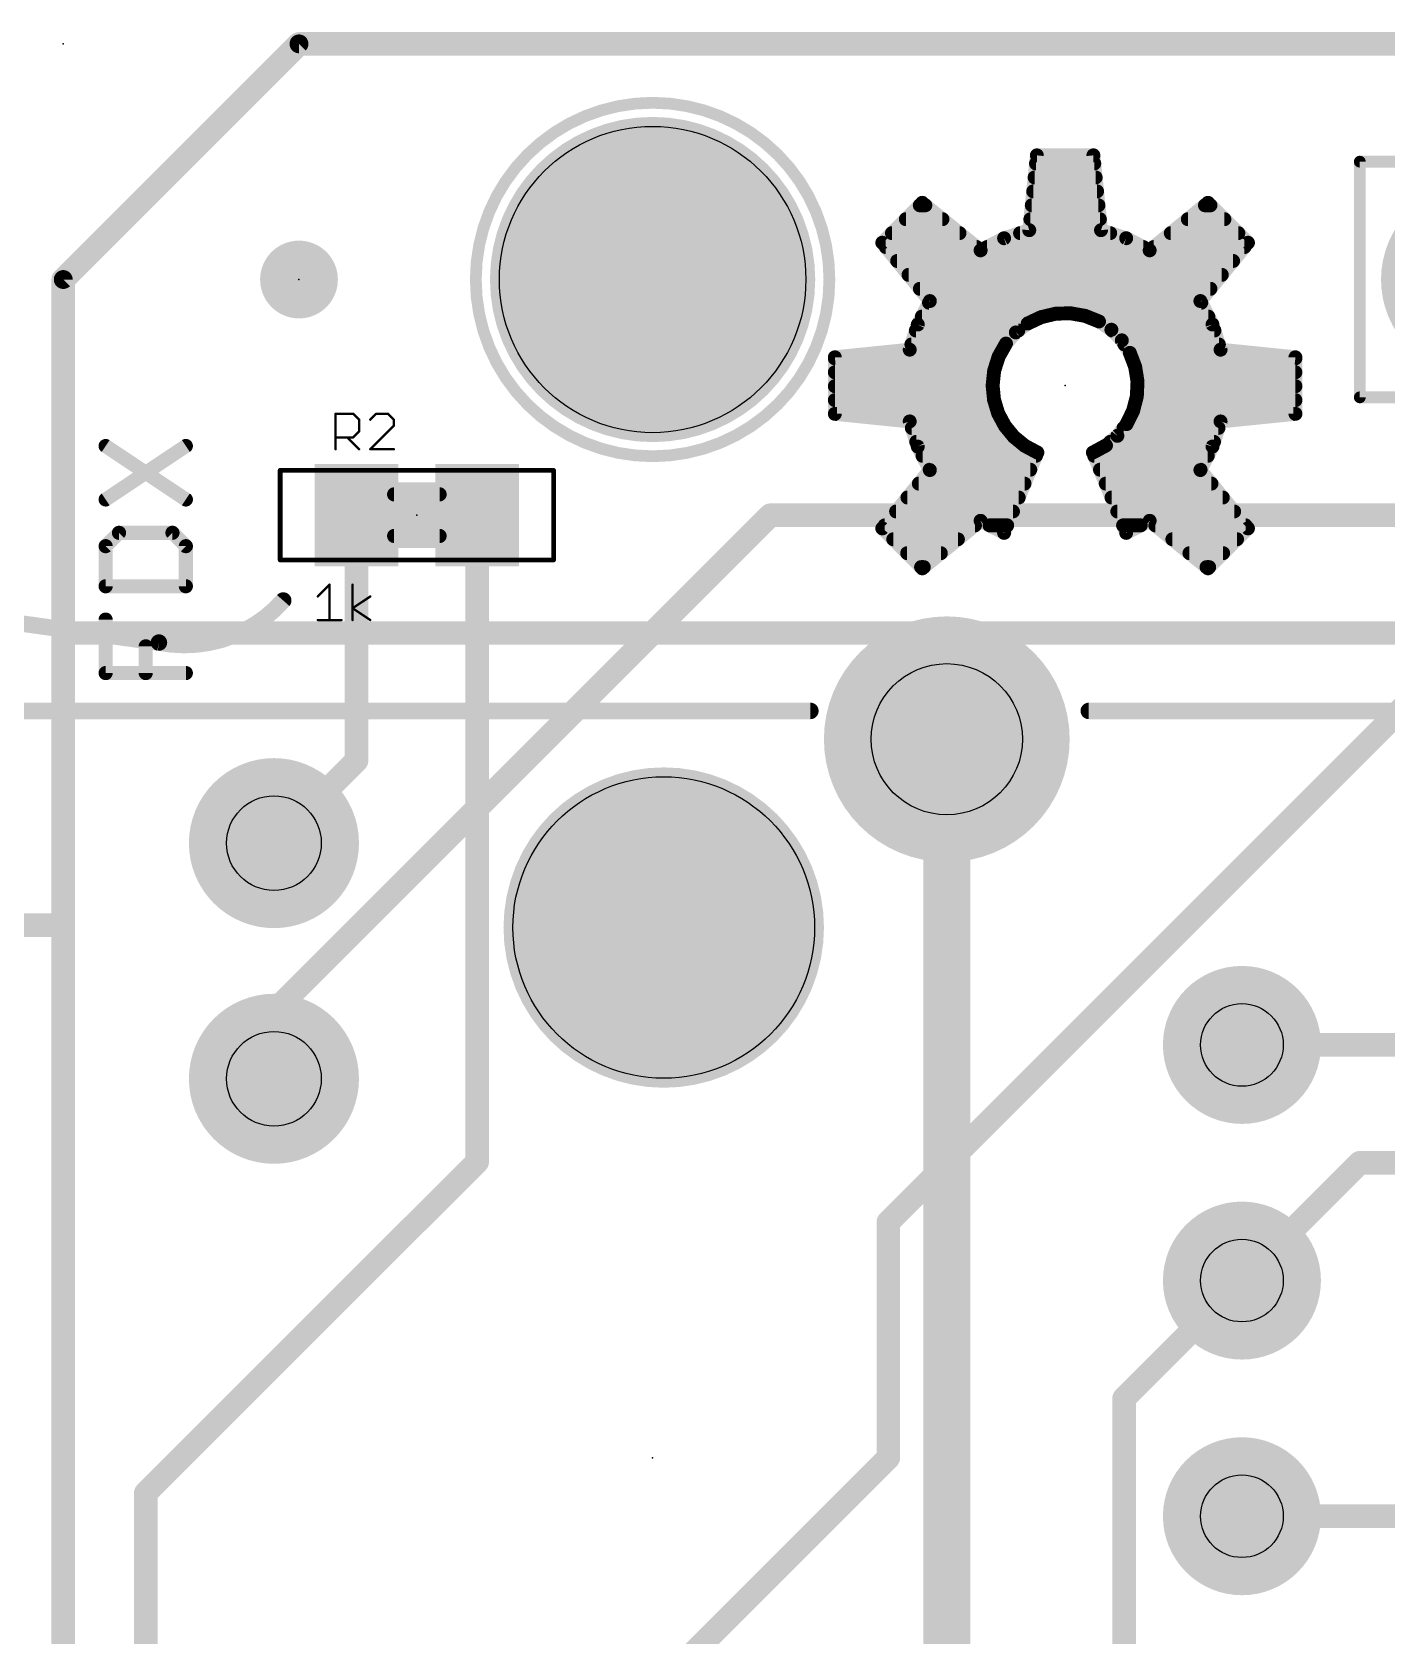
# Model space of a CAD drawing. Extents: x -27 to 80, y -11 to 53.
# Drawn here: x -0.34 to 14.26, y 36.18 to 53.47 of the extents above; entities that cross this region are included whole.
import ezdxf

# ---------------------------------------------------------------- set-up
doc = ezdxf.new("R2010")
doc.units = 0
for name, color, linetype in [('1', 12, 'CONTINUOUS'), ('16', 132, 'CONTINUOUS'), ('17', 110, 'CONTINUOUS'), ('20', 53, 'CONTINUOUS'), ('21', 53, 'CONTINUOUS'), ('23', 53, 'CONTINUOUS'), ('25', 253, 'CONTINUOUS'), ('27', 253, 'CONTINUOUS'), ('29', 253, 'CONTINUOUS'), ('30', 253, 'CONTINUOUS'), ('31', 253, 'CONTINUOUS'), ('35', 253, 'CONTINUOUS'), ('39', 12, 'CONTINUOUS'), ('41', 12, 'CONTINUOUS'), ('42', 132, 'CONTINUOUS'), ('44', 253, 'CONTINUOUS'), ('51', 53, 'CONTINUOUS')]:
    doc.layers.add(name, color=color, linetype=linetype)

# ---------------------------------------------------------------- blocks, each defined once
blk = doc.blocks.new('PIE')
at = {"const_width": 0.5}
blk.add_lwpolyline([(0, -0.25, 1), (0, 0.25, 1), (0, -0.25)], format="xyb", dxfattribs=at)
blk = doc.blocks.new('RECT')
blk.add_solid([(-0.5, -0.5), (0.5, -0.5), (-0.5, 0.5), (0.5, 0.5)])
blk = doc.blocks.new('ROUNDP')
at = {"const_width": 0.5}
blk.add_lwpolyline([(0, -0.25, 1), (0, 0.25, 1), (0, -0.25)], format="xyb", dxfattribs=at)

msp = doc.modelspace()

# ---------------------------------------------------------------- linework, layer by layer
at = {"layer": '1'}
for points, const_width in [([(0, 50.8), (2.54, 53.34)], 0.254), ([(2.54, 53.34), (55.88, 53.34)], 0.254), ([(0, 46.99), (0, 50.8)], 0.254), ([(3.16, 45.615), (3.16, 48.26)], 0.254), ([(4.46, 41.29), (4.46, 48.26)], 0.254), ([(17.78, 46.99), (0, 46.99)], 0.254), ([(9.52, 30.355), (9.52, 45.845)], 0.508), ([(2.27, 44.725), (3.16, 45.615)], 0.254), ([(15.88, 42.55), (12.7, 42.55)], 0.254), ([(0.889, 37.719), (4.46, 41.29)], 0.254), ([(0.889, 26.416), (0.889, 37.719)], 0.254), ([(16.475, 37.47), (12.7, 37.47)], 0.254)]:
    msp.add_lwpolyline(points, dxfattribs=dict(at, const_width=const_width))
for points, const_width in [([(2.54, 53.4035, 1), (2.54, 53.2765)], 0.127), ([(2.5849, 53.2951, 1), (2.4951, 53.3849)], 0.127), ([(0.0635, 50.8, 1), (-0.0635, 50.8)], 0.127), ([(-0.0449, 50.8449, 1), (0.0449, 50.7551)], 0.127), ([(3.2235, 48.26, 1), (3.0965, 48.26)], 0.127), ([(4.5235, 48.26, 1), (4.3965, 48.26)], 0.127), ([(0, 47.0535, 1), (0, 46.9265)], 0.127), ([(-0.0635, 46.99, 1), (0.0635, 46.99)], 0.127), ([(9.647, 45.845, 1), (9.393, 45.845)], 0.254), ([(3.0965, 45.615, 1), (3.2235, 45.615)], 0.127), ([(3.2049, 45.5701, 1), (3.1151, 45.6599)], 0.127), ([(2.2251, 44.7699, 1), (2.3149, 44.6801)], 0.127), ([(12.7, 42.6135, 1), (12.7, 42.4865)], 0.127), ([(4.3965, 41.29, 1), (4.5235, 41.29)], 0.127), ([(4.5049, 41.2451, 1), (4.4151, 41.3349)], 0.127), ([(0.9525, 37.719, 1), (0.8255, 37.719)], 0.127), ([(0.8441, 37.7639, 1), (0.9339, 37.6741)], 0.127), ([(12.7, 37.5335, 1), (12.7, 37.4065)], 0.127)]:
    msp.add_lwpolyline(points, format="xyb", dxfattribs=dict(at, const_width=const_width))
at = {"layer": '16', "const_width": 0.254}
for points in [[(0, 50.8), (2.54, 53.34)], [(2.54, 53.34), (55.88, 53.34)], [(0, 46.99), (0, 50.8)], [(2.27, 42.91), (7.62, 48.26)], [(7.62, 48.26), (21.59, 48.26)], [(17.78, 46.99), (0, 46.99)], [(8.89, 40.64), (15.24, 46.99)], [(2.27, 42.185), (2.27, 42.91)], [(12.7, 40.01), (13.97, 41.28)], [(13.97, 41.28), (15.24, 41.28)], [(8.89, 38.1), (8.89, 40.64)], [(11.43, 38.74), (12.7, 40.01)], [(11.43, 27.94), (11.43, 38.74)], [(2.27, 31.48), (8.89, 38.1)]]:
    msp.add_lwpolyline(points, dxfattribs=at)
at = {"layer": '16', "const_width": 0.127}
for points in [[(2.54, 53.4035, 1), (2.54, 53.2765)], [(2.5849, 53.2951, 1), (2.4951, 53.3849)], [(0.0635, 50.8, 1), (-0.0635, 50.8)], [(-0.0449, 50.8449, 1), (0.0449, 50.7551)], [(7.62, 48.3235, 1), (7.62, 48.1965)], [(7.6649, 48.2151, 1), (7.5751, 48.3049)], [(0, 47.0535, 1), (0, 46.9265)], [(-0.0635, 46.99, 1), (0.0635, 46.99)], [(2.3335, 42.91, 1), (2.2065, 42.91)], [(2.2251, 42.9549, 1), (2.3149, 42.8651)], [(2.2065, 42.185, 1), (2.3335, 42.185)], [(13.97, 41.3435, 1), (13.97, 41.2165)], [(14.0149, 41.2351, 1), (13.9251, 41.3249)], [(8.9535, 40.64, 1), (8.8265, 40.64)], [(8.8451, 40.6849, 1), (8.9349, 40.5951)], [(12.6551, 40.0549, 1), (12.7449, 39.9651)], [(12.7449, 39.9651, 1), (12.6551, 40.0549)], [(11.4935, 38.74, 1), (11.3665, 38.74)], [(11.3851, 38.7849, 1), (11.4749, 38.6951)], [(8.9349, 38.0551, 1), (8.8451, 38.1449)], [(8.8265, 38.1, 1), (8.9535, 38.1)]]:
    msp.add_lwpolyline(points, format="xyb", dxfattribs=at)
at = {"layer": '20', "const_width": 0.2032}
for points in [[(0, 50.8), (2.54, 53.34)], [(2.54, 53.34), (55.88, 53.34)], [(0, 2.54), (0, 50.8)]]:
    msp.add_lwpolyline(points, dxfattribs=at)
at = {"layer": '20', "const_width": 0.1016}
for points in [[(2.54, 53.3908, 1), (2.54, 53.2892)], [(2.5759, 53.3041, 1), (2.5041, 53.3759)], [(0.0508, 50.8, 1), (-0.0508, 50.8)], [(-0.0359, 50.8359, 1), (0.0359, 50.7641)]]:
    msp.add_lwpolyline(points, format="xyb", dxfattribs=at)
at = {"layer": '20'}
for centre, radius in [((6.35, 50.8), 1.651), ((6.47, 43.815), 1.625)]:
    msp.add_circle(centre, radius, dxfattribs=at)
at = {"layer": '21'}
for points, const_width in [([(10.4903, 52.1384), (10.4084, 51.3317)], 0.15), ([(11.0997, 52.1384), (10.4903, 52.1384)], 0.15), ([(11.1816, 51.3317), (11.0997, 52.1384)], 0.15), ([(10.4813, 52.05), (11.1087, 52.05)], 0.15), ([(10.4661, 51.9), (11.1239, 51.9)], 0.15), ([(9.2558, 51.627), (8.825, 51.1962)], 0.15), ([(9.8842, 51.1146), (9.2558, 51.627)], 0.15), ([(10.4509, 51.75), (11.1391, 51.75)], 0.15), ([(12.3342, 51.627), (11.7058, 51.1146)], 0.15), ([(12.765, 51.1962), (12.3342, 51.627)], 0.15), ([(9.0788, 51.45), (9.4729, 51.45)], 0.15), ([(9.2288, 51.6), (9.2889, 51.6)], 0.15), ([(10.4204, 51.45), (11.1696, 51.45)], 0.15), ([(10.4356, 51.6), (11.1544, 51.6)], 0.15), ([(12.1171, 51.45), (12.5112, 51.45)], 0.15), ([(12.3011, 51.6), (12.3612, 51.6)], 0.15), ([(8.9288, 51.3), (9.6568, 51.3)], 0.15), ([(10.4084, 51.3317), (10.1373, 51.2449)], 0.15), ([(10.3094, 51.3), (11.2807, 51.3)], 0.15), ([(11.4527, 51.2449), (11.1816, 51.3317)], 0.15), ([(11.9332, 51.3), (12.6612, 51.3)], 0.15), ([(8.825, 51.1962), (9.3374, 50.5678)], 0.15), ([(8.8627, 51.15), (9.8408, 51.15)], 0.15), ([(10.1373, 51.2449), (9.8842, 51.1146)], 0.15), ([(9.9529, 51.15), (11.6371, 51.15)], 0.15), ([(11.7058, 51.1146), (11.4527, 51.2449)], 0.15), ([(11.7492, 51.15), (12.7273, 51.15)], 0.15), ([(12.2526, 50.5678), (12.765, 51.1962)], 0.15), ([(8.985, 51), (12.605, 51)], 0.15), ([(9.1073, 50.85), (12.4827, 50.85)], 0.15), ([(9.2296, 50.7), (12.3604, 50.7)], 0.15), ([(9.3374, 50.5678), (9.2071, 50.3147)], 0.15), ([(9.3282, 50.55), (12.2618, 50.55)], 0.15), ([(10.5369, 50.3944), (10.693, 50.4316)], 0.15), ([(10.693, 50.4316), (10.8534, 50.4361)], 0.15), ([(10.8534, 50.4361), (11.0113, 50.4078)], 0.15), ([(11.0113, 50.4078), (11.16, 50.3478)], 0.15), ([(12.3829, 50.3147), (12.2526, 50.5678)], 0.15), ([(9.2071, 50.3147), (9.1203, 50.0436)], 0.15), ([(9.1864, 50.25), (10.2905, 50.25)], 0.15), ([(9.251, 50.4), (10.5603, 50.4)], 0.15), ([(10.2636, 50.2297), (10.3918, 50.3262)], 0.15), ([(10.3918, 50.3262), (10.5369, 50.3944)], 0.15), ([(11.0305, 50.4), (12.339, 50.4)], 0.15), ([(11.16, 50.3478), (11.2934, 50.2586)], 0.15), ([(11.2934, 50.2586), (11.4058, 50.1441)], 0.15), ([(11.3019, 50.25), (12.4036, 50.25)], 0.15), ([(12.4697, 50.0436), (12.3829, 50.3147)], 0.15), ([(9.1384, 50.1), (10.1527, 50.1)], 0.15), ([(10.0789, 49.9694), (10.1578, 50.1091)], 0.15), ([(10.1578, 50.1091), (10.2636, 50.2297)], 0.15), ([(11.4058, 50.1441), (11.4924, 50.0091)], 0.15), ([(11.4341, 50.1), (12.4517, 50.1)], 0.15), ([(9.1203, 50.0436), (8.3136, 49.9617)], 0.15), ([(8.3136, 49.9617), (8.3136, 49.3523)], 0.15), ([(8.3136, 49.95), (10.0727, 49.95)], 0.15), ([(10.0302, 49.8166), (10.0789, 49.9694)], 0.15), ([(11.4924, 50.0091), (11.5496, 49.8592)], 0.15), ([(11.515, 49.95), (13.2764, 49.95)], 0.15), ([(13.2764, 49.9617), (12.4697, 50.0436)], 0.15), ([(13.2764, 49.3523), (13.2764, 49.9617)], 0.15), ([(8.3136, 49.8), (10.0285, 49.8)], 0.15), ([(10.0137, 49.657), (10.0302, 49.8166)], 0.15), ([(11.5496, 49.8592), (11.575, 49.7008)], 0.15), ([(11.5591, 49.8), (13.2764, 49.8)], 0.15), ([(8.3136, 49.65), (10.0144, 49.65)], 0.15), ([(10.0287, 49.5046), (10.0137, 49.657)], 0.15), ([(11.5675, 49.5406), (11.5275, 49.3852)], 0.15), ([(11.575, 49.7008), (11.5675, 49.5406)], 0.15), ([(11.5727, 49.65), (13.2764, 49.65)], 0.15), ([(8.3136, 49.5), (10.0301, 49.5)], 0.15), ([(10.0732, 49.358), (10.0287, 49.5046)], 0.15), ([(11.5275, 49.3852), (11.4565, 49.2414)], 0.15), ([(11.5571, 49.5), (13.2764, 49.5)], 0.15), ([(8.3136, 49.3523), (9.1203, 49.2704)], 0.15), ([(8.3363, 49.35), (10.0774, 49.35)], 0.15), ([(9.1203, 49.2704), (9.2071, 48.9993)], 0.15), ([(9.1428, 49.2), (10.1642, 49.2)], 0.15), ([(10.1454, 49.2229), (10.0732, 49.358)], 0.15), ([(10.2425, 49.1045), (10.1454, 49.2229)], 0.15), ([(11.4565, 49.2414), (11.3577, 49.115)], 0.15), ([(11.4242, 49.2), (12.4472, 49.2)], 0.15), ([(11.5101, 49.35), (13.2537, 49.35)], 0.15), ([(12.3829, 48.9993), (12.4697, 49.2704)], 0.15), ([(12.4697, 49.2704), (13.2764, 49.3523)], 0.15), ([(9.1908, 49.05), (10.309, 49.05)], 0.15), ([(10.3609, 49.0074), (10.2425, 49.1045)], 0.15), ([(11.3577, 49.115), (11.2351, 49.0115)], 0.15), ([(11.2807, 49.05), (12.3992, 49.05)], 0.15), ([(0.4565, 48.4292), (1.3208, 49.0055)], 0.1524), ([(0.4565, 49.0055), (1.3208, 48.4292)], 0.1524), ([(9.2071, 48.9993), (9.3374, 48.7462)], 0.15), ([(9.2582, 48.9), (10.4814, 48.9)], 0.15), ([(10.1372, 48.069), (10.496, 48.9352)], 0.15), ([(10.496, 48.9352), (10.3609, 49.0074)], 0.15), ([(11.2351, 49.0115), (11.094, 48.9352)], 0.15), ([(11.094, 48.9352), (11.4528, 48.069)], 0.15), ([(11.1086, 48.9), (12.3318, 48.9)], 0.15), ([(12.2526, 48.7462), (12.3829, 48.9993)], 0.15), ([(9.3374, 48.7462), (8.825, 48.1178)], 0.15), ([(9.3354, 48.75), (10.4193, 48.75)], 0.15), ([(11.1707, 48.75), (12.2546, 48.75)], 0.15), ([(12.765, 48.1178), (12.2526, 48.7462)], 0.15), ([(9.2182, 48.6), (10.3572, 48.6)], 0.15), ([(11.2328, 48.6), (12.3718, 48.6)], 0.15), ([(9.0959, 48.45), (10.295, 48.45)], 0.15), ([(11.295, 48.45), (12.4941, 48.45)], 0.15), ([(8.9736, 48.3), (10.2329, 48.3)], 0.15), ([(9.2558, 47.687), (9.8842, 48.1994)], 0.15), ([(9.8842, 48.1994), (10.1372, 48.069)], 0.15), ([(11.3571, 48.3), (12.6164, 48.3)], 0.15), ([(11.4528, 48.069), (11.7058, 48.1994)], 0.15), ([(11.7058, 48.1994), (12.3342, 47.687)], 0.15), ([(0.6005, 48.0699), (0.4565, 47.9259)], 0.1524), ([(1.1767, 48.0699), (0.6005, 48.0699)], 0.1524), ([(1.3208, 47.9259), (1.1767, 48.0699)], 0.1524), ([(8.825, 48.1178), (9.2558, 47.687)], 0.15), ([(8.8513, 48.15), (9.8236, 48.15)], 0.15), ([(8.9428, 48), (9.6397, 48)], 0.15), ([(9.98, 48.15), (10.1707, 48.15)], 0.15), ([(11.4192, 48.15), (11.61, 48.15)], 0.15), ([(11.7664, 48.15), (12.7387, 48.15)], 0.15), ([(11.9503, 48), (12.6472, 48)], 0.15), ([(12.3342, 47.687), (12.765, 48.1178)], 0.15), ([(0.4565, 47.9259), (0.4565, 47.4937)], 0.1524), ([(1.3208, 47.4937), (1.3208, 47.9259)], 0.1524), ([(9.0928, 47.85), (9.4557, 47.85)], 0.15), ([(12.1343, 47.85), (12.4972, 47.85)], 0.15), ([(9.2428, 47.7), (9.2717, 47.7)], 0.15), ([(12.3183, 47.7), (12.3472, 47.7)], 0.15), ([(0.4565, 47.4937), (1.3208, 47.4937)], 0.1524), ([(0.4565, 46.5582), (0.4565, 47.1344)], 0.1524), ([(0.8886, 46.5582), (0.8886, 46.8463)], 0.1524), ([(1.3208, 46.5582), (0.4565, 46.5582)], 0.1524), ([(-4.45, 46.15), (8.05, 46.15)], 0.1778), ([(17.15, 46.15), (11.05, 46.15)], 0.1778)]:
    msp.add_lwpolyline(points, dxfattribs=dict(at, const_width=const_width))
for points, const_width in [([(10.4903, 52.1759, 1), (10.4903, 52.1009)], 0.075), ([(10.5276, 52.1346, 1), (10.453, 52.1422)], 0.075), ([(11.137, 52.1422, 1), (11.0624, 52.1346)], 0.075), ([(11.0997, 52.1009, 1), (11.0997, 52.1759)], 0.075), ([(10.4813, 52.0875, 1), (10.4813, 52.0125)], 0.075), ([(11.1087, 52.0125, 1), (11.1087, 52.0875)], 0.075), ([(10.4661, 51.9375, 1), (10.4661, 51.8625)], 0.075), ([(11.1239, 51.8625, 1), (11.1239, 51.9375)], 0.075), ([(9.2795, 51.6561, 1), (9.2321, 51.5979)], 0.075), ([(9.2823, 51.6005, 1), (9.2293, 51.6535)], 0.075), ([(10.4509, 51.7875, 1), (10.4509, 51.7125)], 0.075), ([(11.1391, 51.7125, 1), (11.1391, 51.7875)], 0.075), ([(12.3607, 51.6535, 1), (12.3077, 51.6005)], 0.075), ([(12.3579, 51.5979, 1), (12.3105, 51.6561)], 0.075), ([(9.0788, 51.4875, 1), (9.0788, 51.4125)], 0.075), ([(9.2288, 51.6375, 1), (9.2288, 51.5625)], 0.075), ([(9.2889, 51.5625, 1), (9.2889, 51.6375)], 0.075), ([(9.4729, 51.4125, 1), (9.4729, 51.4875)], 0.075), ([(10.4204, 51.4875, 1), (10.4204, 51.4125)], 0.075), ([(10.4356, 51.6375, 1), (10.4356, 51.5625)], 0.075), ([(11.1544, 51.5625, 1), (11.1544, 51.6375)], 0.075), ([(11.1696, 51.4125, 1), (11.1696, 51.4875)], 0.075), ([(12.1171, 51.4875, 1), (12.1171, 51.4125)], 0.075), ([(12.3011, 51.6375, 1), (12.3011, 51.5625)], 0.075), ([(12.3612, 51.5625, 1), (12.3612, 51.6375)], 0.075), ([(12.5112, 51.4125, 1), (12.5112, 51.4875)], 0.075), ([(8.9288, 51.3375, 1), (8.9288, 51.2625)], 0.075), ([(9.6568, 51.2625, 1), (9.6568, 51.3375)], 0.075), ([(10.3094, 51.3375, 1), (10.3094, 51.2625)], 0.075), ([(10.3711, 51.3355, 1), (10.4457, 51.3279)], 0.075), ([(10.4198, 51.296, 1), (10.397, 51.3674)], 0.075), ([(11.193, 51.3674, 1), (11.1702, 51.296)], 0.075), ([(11.1443, 51.3279, 1), (11.2189, 51.3355)], 0.075), ([(11.2807, 51.2625, 1), (11.2807, 51.3375)], 0.075), ([(11.9332, 51.3375, 1), (11.9332, 51.2625)], 0.075), ([(12.6612, 51.2625, 1), (12.6612, 51.3375)], 0.075), ([(8.8541, 51.2199, 1), (8.7959, 51.1725)], 0.075), ([(8.7985, 51.2227, 1), (8.8515, 51.1697)], 0.075), ([(8.8627, 51.1875, 1), (8.8627, 51.1125)], 0.075), ([(9.8408, 51.1125, 1), (9.8408, 51.1875)], 0.075), ([(9.867, 51.1479, 1), (9.9014, 51.0813)], 0.075), ([(9.8605, 51.0855, 1), (9.9079, 51.1437)], 0.075), ([(9.9529, 51.1875, 1), (9.9529, 51.1125)], 0.075), ([(10.1258, 51.2806, 1), (10.1487, 51.2092)], 0.075), ([(10.1544, 51.2116, 1), (10.1201, 51.2783)], 0.075), ([(11.4699, 51.2783, 1), (11.4356, 51.2116)], 0.075), ([(11.4413, 51.2092, 1), (11.4642, 51.2806)], 0.075), ([(11.6371, 51.1125, 1), (11.6371, 51.1875)], 0.075), ([(11.6821, 51.1437, 1), (11.7295, 51.0855)], 0.075), ([(11.6886, 51.0813, 1), (11.723, 51.1479)], 0.075), ([(11.7492, 51.1875, 1), (11.7492, 51.1125)], 0.075), ([(12.7273, 51.1125, 1), (12.7273, 51.1875)], 0.075), ([(12.7941, 51.1725, 1), (12.7359, 51.2199)], 0.075), ([(12.7385, 51.1697, 1), (12.7915, 51.2227)], 0.075), ([(8.985, 51.0375, 1), (8.985, 50.9625)], 0.075), ([(12.605, 50.9625, 1), (12.605, 51.0375)], 0.075), ([(9.1073, 50.8875, 1), (9.1073, 50.8125)], 0.075), ([(12.4827, 50.8125, 1), (12.4827, 50.8875)], 0.075), ([(9.2296, 50.7375, 1), (9.2296, 50.6625)], 0.075), ([(12.3604, 50.6625, 1), (12.3604, 50.7375)], 0.075), ([(9.3282, 50.5875, 1), (9.3282, 50.5125)], 0.075), ([(9.3707, 50.5506, 1), (9.3041, 50.585)], 0.075), ([(9.3083, 50.5441, 1), (9.3665, 50.5915)], 0.075), ([(10.6919, 50.4691, 1), (10.694, 50.3941)], 0.075), ([(10.7017, 50.3951, 1), (10.6843, 50.4681)], 0.075), ([(10.86, 50.473, 1), (10.8467, 50.3992)], 0.075), ([(10.8544, 50.3986, 1), (10.8523, 50.4736)], 0.075), ([(11.0253, 50.4425, 1), (10.9972, 50.373)], 0.075), ([(11.0046, 50.3708, 1), (11.0179, 50.4447)], 0.075), ([(12.2859, 50.585, 1), (12.2193, 50.5506)], 0.075), ([(12.2235, 50.5915, 1), (12.2817, 50.5441)], 0.075), ([(12.2618, 50.5125, 1), (12.2618, 50.5875)], 0.075), ([(9.1864, 50.2875, 1), (9.1864, 50.2125)], 0.075), ([(9.1737, 50.3319, 1), (9.2404, 50.2976)], 0.075), ([(9.2428, 50.3033, 1), (9.1714, 50.3262)], 0.075), ([(9.251, 50.4375, 1), (9.251, 50.3625)], 0.075), ([(10.2905, 50.2125, 1), (10.2905, 50.2875)], 0.075), ([(10.3758, 50.3601, 1), (10.4077, 50.2922)], 0.075), ([(10.4143, 50.2962, 1), (10.3692, 50.3561)], 0.075), ([(10.5282, 50.4309, 1), (10.5456, 50.358)], 0.075), ([(10.5529, 50.3605, 1), (10.521, 50.4284)], 0.075), ([(10.5603, 50.3625, 1), (10.5603, 50.4375)], 0.075), ([(11.0305, 50.4375, 1), (11.0305, 50.3625)], 0.075), ([(11.1809, 50.3789, 1), (11.1392, 50.3166)], 0.075), ([(11.146, 50.313, 1), (11.1741, 50.3825)], 0.075), ([(11.3202, 50.2849, 1), (11.2667, 50.2324)], 0.075), ([(11.3019, 50.2875, 1), (11.3019, 50.2125)], 0.075), ([(11.2726, 50.2274, 1), (11.3143, 50.2898)], 0.075), ([(12.339, 50.3625, 1), (12.339, 50.4375)], 0.075), ([(12.4186, 50.3262, 1), (12.3472, 50.3033)], 0.075), ([(12.3496, 50.2976, 1), (12.4163, 50.3319)], 0.075), ([(12.4036, 50.2125, 1), (12.4036, 50.2875)], 0.075), ([(9.1384, 50.1375, 1), (9.1384, 50.0625)], 0.075), ([(10.1296, 50.1338, 1), (10.186, 50.0844)], 0.075), ([(10.1904, 50.0907, 1), (10.1251, 50.1275)], 0.075), ([(10.1527, 50.0625, 1), (10.1527, 50.1375)], 0.075), ([(10.241, 50.2597, 1), (10.2861, 50.1998)], 0.075), ([(10.2918, 50.205, 1), (10.2354, 50.2544)], 0.075), ([(11.4374, 50.1644, 1), (11.3742, 50.1239)], 0.075), ([(11.379, 50.1179, 1), (11.4326, 50.1704)], 0.075), ([(11.4341, 50.1375, 1), (11.4341, 50.0625)], 0.075), ([(12.4517, 50.0625, 1), (12.4517, 50.1375)], 0.075), ([(8.3511, 49.9617, 1), (8.2761, 49.9617)], 0.075), ([(8.3098, 49.999, 1), (8.3174, 49.9244)], 0.075), ([(8.3136, 49.9875, 1), (8.3136, 49.9125)], 0.075), ([(9.0846, 50.055, 1), (9.156, 50.0322)], 0.075), ([(9.1241, 50.0063, 1), (9.1165, 50.0809)], 0.075), ([(10.0462, 49.9879, 1), (10.1115, 49.951)], 0.075), ([(10.1146, 49.958, 1), (10.0432, 49.9808)], 0.075), ([(10.0727, 49.9125, 1), (10.0727, 49.9875)], 0.075), ([(11.5275, 50.0225, 1), (11.4574, 49.9957)], 0.075), ([(11.4609, 49.9889, 1), (11.524, 50.0294)], 0.075), ([(11.515, 49.9875, 1), (11.515, 49.9125)], 0.075), ([(12.4735, 50.0809, 1), (12.4659, 50.0063)], 0.075), ([(12.434, 50.0322, 1), (12.5054, 50.055)], 0.075), ([(13.3139, 49.9617, 1), (13.2389, 49.9617)], 0.075), ([(13.2726, 49.9244, 1), (13.2802, 49.999)], 0.075), ([(13.2764, 49.9125, 1), (13.2764, 49.9875)], 0.075), ([(8.3136, 49.8375, 1), (8.3136, 49.7625)], 0.075), ([(9.9944, 49.828, 1), (10.0659, 49.8052)], 0.075), ([(10.0675, 49.8127, 1), (9.9929, 49.8204)], 0.075), ([(10.0285, 49.7625, 1), (10.0285, 49.8375)], 0.075), ([(11.5867, 49.8652, 1), (11.5126, 49.8533)], 0.075), ([(11.5146, 49.8459, 1), (11.5847, 49.8726)], 0.075), ([(11.5591, 49.8375, 1), (11.5591, 49.7625)], 0.075), ([(13.2764, 49.7625, 1), (13.2764, 49.8375)], 0.075), ([(8.3136, 49.6875, 1), (8.3136, 49.6125)], 0.075), ([(10.051, 49.6607, 1), (9.9764, 49.6533)], 0.075), ([(9.9764, 49.6609, 1), (10.051, 49.6531)], 0.075), ([(10.0144, 49.6125, 1), (10.0144, 49.6875)], 0.075), ([(11.6039, 49.5312, 1), (11.5312, 49.5499)], 0.075), ([(11.5727, 49.6875, 1), (11.5727, 49.6125)], 0.075), ([(11.6125, 49.6991, 1), (11.5376, 49.7026)], 0.075), ([(11.538, 49.6949, 1), (11.6121, 49.7068)], 0.075), ([(13.2764, 49.6125, 1), (13.2764, 49.6875)], 0.075), ([(8.3136, 49.5375, 1), (8.3136, 49.4625)], 0.075), ([(10.0646, 49.5155, 1), (9.9928, 49.4937)], 0.075), ([(9.9914, 49.5009, 1), (10.066, 49.5083)], 0.075), ([(10.0301, 49.4625, 1), (10.0301, 49.5375)], 0.075), ([(11.5611, 49.3687, 1), (11.4938, 49.4018)], 0.075), ([(11.5571, 49.5375, 1), (11.5571, 49.4625)], 0.075), ([(11.5301, 49.5423, 1), (11.605, 49.5388)], 0.075), ([(13.2764, 49.4625, 1), (13.2764, 49.5375)], 0.075), ([(8.3174, 49.3896, 1), (8.3098, 49.315)], 0.075), ([(8.2761, 49.3523, 1), (8.3511, 49.3523)], 0.075), ([(8.3363, 49.3875, 1), (8.3363, 49.3125)], 0.075), ([(9.156, 49.2818, 1), (9.0846, 49.259)], 0.075), ([(9.1428, 49.2375, 1), (9.1428, 49.1625)], 0.075), ([(9.1165, 49.2331, 1), (9.1241, 49.3077)], 0.075), ([(10.1062, 49.3757, 1), (10.0401, 49.3403)], 0.075), ([(10.0373, 49.3471, 1), (10.109, 49.3689)], 0.075), ([(10.0774, 49.3125, 1), (10.0774, 49.3875)], 0.075), ([(10.1743, 49.2467, 1), (10.1164, 49.1992)], 0.075), ([(10.1123, 49.2053, 1), (10.1784, 49.2406)], 0.075), ([(10.1642, 49.1625, 1), (10.1642, 49.2375)], 0.075), ([(11.4242, 49.2375, 1), (11.4242, 49.1625)], 0.075), ([(11.4229, 49.2579, 1), (11.4902, 49.2248)], 0.075), ([(11.4861, 49.2183, 1), (11.427, 49.2645)], 0.075), ([(11.5101, 49.3875, 1), (11.5101, 49.3125)], 0.075), ([(11.4912, 49.3946, 1), (11.5638, 49.3759)], 0.075), ([(12.4659, 49.3077, 1), (12.4735, 49.2331)], 0.075), ([(12.5054, 49.259, 1), (12.434, 49.2818)], 0.075), ([(12.4472, 49.1625, 1), (12.4472, 49.2375)], 0.075), ([(13.2389, 49.3523, 1), (13.3139, 49.3523)], 0.075), ([(13.2537, 49.3125, 1), (13.2537, 49.3875)], 0.075), ([(13.2802, 49.315, 1), (13.2726, 49.3896)], 0.075), ([(9.1908, 49.0875, 1), (9.1908, 49.0125)], 0.075), ([(10.2663, 49.1335, 1), (10.2187, 49.0756)], 0.075), ([(10.2135, 49.0808, 1), (10.2715, 49.1283)], 0.075), ([(10.309, 49.0125, 1), (10.309, 49.0875)], 0.075), ([(11.2807, 49.0875, 1), (11.2807, 49.0125)], 0.075), ([(11.3282, 49.1381, 1), (11.3872, 49.0919)], 0.075), ([(11.3819, 49.0863, 1), (11.3335, 49.1436)], 0.075), ([(12.3992, 49.0125, 1), (12.3992, 49.0875)], 0.075), ([(0.4776, 49.0372, 1), (0.4353, 48.9738)], 0.0762), ([(1.3419, 48.9738, 1), (1.2997, 49.0372)], 0.0762), ([(9.2404, 49.0164, 1), (9.1737, 48.9821)], 0.075), ([(9.1714, 48.9878, 1), (9.2428, 49.0107)], 0.075), ([(9.2582, 48.9375, 1), (9.2582, 48.8625)], 0.075), ([(10.3786, 49.0405, 1), (10.3432, 48.9743)], 0.075), ([(10.3371, 48.9784, 1), (10.3847, 49.0364)], 0.075), ([(10.5306, 48.9208, 1), (10.4614, 48.9496)], 0.075), ([(10.4783, 48.9021, 1), (10.5137, 48.9683)], 0.075), ([(10.4814, 48.8625, 1), (10.4814, 48.9375)], 0.075), ([(11.1286, 48.9496, 1), (11.0594, 48.9208)], 0.075), ([(11.0762, 48.9682, 1), (11.1118, 48.9022)], 0.075), ([(11.1086, 48.9375, 1), (11.1086, 48.8625)], 0.075), ([(11.2109, 49.0401, 1), (11.2593, 48.9828)], 0.075), ([(11.253, 48.9785, 1), (11.2173, 49.0445)], 0.075), ([(12.3318, 48.8625, 1), (12.3318, 48.9375)], 0.075), ([(12.3472, 49.0107, 1), (12.4186, 48.9878)], 0.075), ([(12.4163, 48.9821, 1), (12.3496, 49.0164)], 0.075), ([(9.3354, 48.7875, 1), (9.3354, 48.7125)], 0.075), ([(9.3041, 48.729, 1), (9.3707, 48.7634)], 0.075), ([(9.3665, 48.7225, 1), (9.3083, 48.7699)], 0.075), ([(10.4193, 48.7125, 1), (10.4193, 48.7875)], 0.075), ([(11.1707, 48.7875, 1), (11.1707, 48.7125)], 0.075), ([(12.2817, 48.7699, 1), (12.2235, 48.7225)], 0.075), ([(12.2193, 48.7634, 1), (12.2859, 48.729)], 0.075), ([(12.2546, 48.7125, 1), (12.2546, 48.7875)], 0.075), ([(9.2182, 48.6375, 1), (9.2182, 48.5625)], 0.075), ([(10.3572, 48.5625, 1), (10.3572, 48.6375)], 0.075), ([(11.2328, 48.6375, 1), (11.2328, 48.5625)], 0.075), ([(12.3718, 48.5625, 1), (12.3718, 48.6375)], 0.075), ([(0.4353, 48.4609, 1), (0.4776, 48.3975)], 0.0762), ([(1.2997, 48.3975, 1), (1.3419, 48.4609)], 0.0762), ([(9.0959, 48.4875, 1), (9.0959, 48.4125)], 0.075), ([(10.295, 48.4125, 1), (10.295, 48.4875)], 0.075), ([(11.295, 48.4875, 1), (11.295, 48.4125)], 0.075), ([(12.4941, 48.4125, 1), (12.4941, 48.4875)], 0.075), ([(8.9736, 48.3375, 1), (8.9736, 48.2625)], 0.075), ([(9.9014, 48.2327, 1), (9.867, 48.1661)], 0.075), ([(9.9079, 48.1703, 1), (9.8605, 48.2285)], 0.075), ([(10.2329, 48.2625, 1), (10.2329, 48.3375)], 0.075), ([(11.3571, 48.3375, 1), (11.3571, 48.2625)], 0.075), ([(11.7295, 48.2285, 1), (11.6821, 48.1703)], 0.075), ([(11.723, 48.1661, 1), (11.6886, 48.2327)], 0.075), ([(12.6164, 48.2625, 1), (12.6164, 48.3375)], 0.075), ([(0.6005, 48.108, 1), (0.6005, 48.0318)], 0.0762), ([(0.6275, 48.043, 1), (0.5736, 48.0969)], 0.0762), ([(1.2037, 48.0969, 1), (1.1498, 48.043)], 0.0762), ([(1.1767, 48.0318, 1), (1.1767, 48.108)], 0.0762), ([(8.8515, 48.1443, 1), (8.7985, 48.0913)], 0.075), ([(8.7959, 48.1415, 1), (8.8541, 48.0941)], 0.075), ([(8.8513, 48.1875, 1), (8.8513, 48.1125)], 0.075), ([(8.9428, 48.0375, 1), (8.9428, 47.9625)], 0.075), ([(9.6397, 47.9625, 1), (9.6397, 48.0375)], 0.075), ([(9.8236, 48.1125, 1), (9.8236, 48.1875)], 0.075), ([(9.98, 48.1875, 1), (9.98, 48.1125)], 0.075), ([(10.1026, 48.0834, 1), (10.1718, 48.0546)], 0.075), ([(10.12, 48.0357, 1), (10.1544, 48.1023)], 0.075), ([(10.1707, 48.1125, 1), (10.1707, 48.1875)], 0.075), ([(11.4192, 48.1875, 1), (11.4192, 48.1125)], 0.075), ([(11.4356, 48.1023, 1), (11.47, 48.0357)], 0.075), ([(11.4182, 48.0546, 1), (11.4874, 48.0834)], 0.075), ([(11.61, 48.1125, 1), (11.61, 48.1875)], 0.075), ([(11.7664, 48.1875, 1), (11.7664, 48.1125)], 0.075), ([(11.9503, 48.0375, 1), (11.9503, 47.9625)], 0.075), ([(12.6472, 47.9625, 1), (12.6472, 48.0375)], 0.075), ([(12.7359, 48.0941, 1), (12.7941, 48.1415)], 0.075), ([(12.7915, 48.0913, 1), (12.7385, 48.1443)], 0.075), ([(12.7387, 48.1125, 1), (12.7387, 48.1875)], 0.075), ([(0.4295, 47.9528, 1), (0.4834, 47.8989)], 0.0762), ([(0.4946, 47.9259, 1), (0.4184, 47.9259)], 0.0762), ([(1.3589, 47.9259, 1), (1.2827, 47.9259)], 0.0762), ([(1.2939, 47.8989, 1), (1.3477, 47.9528)], 0.0762), ([(9.0928, 47.8875, 1), (9.0928, 47.8125)], 0.075), ([(9.4557, 47.8125, 1), (9.4557, 47.8875)], 0.075), ([(12.1343, 47.8875, 1), (12.1343, 47.8125)], 0.075), ([(12.4972, 47.8125, 1), (12.4972, 47.8875)], 0.075), ([(9.2428, 47.7375, 1), (9.2428, 47.6625)], 0.075), ([(9.2321, 47.7161, 1), (9.2795, 47.6579)], 0.075), ([(9.2293, 47.6605, 1), (9.2823, 47.7135)], 0.075), ([(9.2717, 47.6625, 1), (9.2717, 47.7375)], 0.075), ([(12.3183, 47.7375, 1), (12.3183, 47.6625)], 0.075), ([(12.3077, 47.7135, 1), (12.3607, 47.6605)], 0.075), ([(12.3105, 47.6579, 1), (12.3579, 47.7161)], 0.075), ([(12.3472, 47.6625, 1), (12.3472, 47.7375)], 0.075), ([(0.4565, 47.5318, 1), (0.4565, 47.4556)], 0.0762), ([(1.3208, 47.4556, 1), (1.3208, 47.5318)], 0.0762), ([(0.4184, 47.4937, 1), (0.4946, 47.4937)], 0.0762), ([(1.2827, 47.4937, 1), (1.3589, 47.4937)], 0.0762), ([(0.4946, 47.1344, 1), (0.4184, 47.1344)], 0.0762), ([(0.9267, 46.8463, 1), (0.8505, 46.8463)], 0.0762), ([(0.4565, 46.5963, 1), (0.4565, 46.5201)], 0.0762), ([(0.4184, 46.5582, 1), (0.4946, 46.5582)], 0.0762), ([(0.8505, 46.5582, 1), (0.9267, 46.5582)], 0.0762), ([(1.3208, 46.5201, 1), (1.3208, 46.5963)], 0.0762), ([(8.05, 46.1056, 1), (8.05, 46.1945)], 0.0889), ([(11.05, 46.1945, 1), (11.05, 46.1056)], 0.0889)]:
    msp.add_lwpolyline(points, format="xyb", dxfattribs=dict(at, const_width=const_width))
at = {"layer": '23'}
for p in [(0, 53.34), (2.54, 50.8), (10.795, 49.657), (3.81, 48.26), (6.35, 38.1)]:
    msp.add_point(p, dxfattribs=at)
at = {"layer": '25', "const_width": 0.0254}
for points in [[(2.9337, 48.9712), (2.9337, 49.3525)], [(2.9337, 49.3525), (3.1244, 49.3525)], [(3.1244, 49.3525), (3.1879, 49.289)], [(3.1879, 49.289), (3.1879, 49.1619)], [(3.3715, 49.3525), (3.3079, 49.289)], [(3.4986, 49.3525), (3.3715, 49.3525)], [(3.5621, 49.289), (3.4986, 49.3525)], [(3.5621, 49.2254), (3.5621, 49.289)], [(3.1244, 49.0983), (2.9337, 49.0983)], [(3.0608, 49.0983), (3.1879, 48.9712)], [(3.1879, 49.1619), (3.1244, 49.0983)], [(3.3079, 48.9712), (3.5621, 49.2254)], [(3.5621, 48.9712), (3.3079, 48.9712)]]:
    msp.add_lwpolyline(points, dxfattribs=at)
at = {"layer": '25', "const_width": 0.0127}
for points in [[(2.9337, 49.3589, 1), (2.9337, 49.3462)], [(2.94, 49.3525, 1), (2.9274, 49.3525)], [(3.1289, 49.357, 1), (3.1199, 49.348)], [(3.1244, 49.3462, 1), (3.1244, 49.3589)], [(3.1943, 49.289, 1), (3.1816, 49.289)], [(3.1834, 49.2845, 1), (3.1924, 49.2935)], [(3.3034, 49.2935, 1), (3.3124, 49.2845)], [(3.3715, 49.3589, 1), (3.3715, 49.3462)], [(3.3759, 49.348, 1), (3.367, 49.357)], [(3.5031, 49.357, 1), (3.4941, 49.348)], [(3.4986, 49.3462, 1), (3.4986, 49.3589)], [(3.5685, 49.289, 1), (3.5558, 49.289)], [(3.5576, 49.2845, 1), (3.5666, 49.2935)], [(2.9337, 49.1047, 1), (2.9337, 49.092)], [(3.0653, 49.1028, 1), (3.0563, 49.0938)], [(3.1199, 49.1028, 1), (3.1289, 49.0938)], [(3.1244, 49.092, 1), (3.1244, 49.1047)], [(3.1816, 49.1619, 1), (3.1943, 49.1619)], [(3.1924, 49.1574, 1), (3.1834, 49.1664)], [(3.5558, 49.2254, 1), (3.5685, 49.2254)], [(3.5666, 49.2209, 1), (3.5576, 49.2299)], [(2.9274, 48.9712, 1), (2.94, 48.9712)], [(3.1834, 48.9667, 1), (3.1924, 48.9757)], [(3.3079, 48.9776, 1), (3.3079, 48.9649)], [(3.3034, 48.9757, 1), (3.3124, 48.9667)], [(3.5621, 48.9649, 1), (3.5621, 48.9776)]]:
    msp.add_lwpolyline(points, format="xyb", dxfattribs=at)
at = {"layer": '27', "const_width": 0.0254}
for points in [[(2.7432, 47.3839), (2.8703, 47.511)], [(2.8703, 47.511), (2.8703, 47.1297)], [(3.1174, 47.1297), (3.1174, 47.511)], [(3.1174, 47.2568), (3.3081, 47.3839)], [(3.3081, 47.1297), (3.1174, 47.2568)], [(2.7432, 47.1297), (2.9974, 47.1297)]]:
    msp.add_lwpolyline(points, dxfattribs=at)
at = {"layer": '27', "const_width": 0.0127}
for points in [[(2.7387, 47.3884, 1), (2.7477, 47.3794)], [(2.8767, 47.511, 1), (2.864, 47.511)], [(2.8748, 47.5065, 1), (2.8658, 47.5155)], [(3.1238, 47.511, 1), (3.1111, 47.511)], [(3.3116, 47.3786, 1), (3.3045, 47.3892)], [(3.1209, 47.2621, 1), (3.1139, 47.2515)], [(3.1139, 47.2621, 1), (3.1209, 47.2515)], [(2.7432, 47.136, 1), (2.7432, 47.1234)], [(2.864, 47.1297, 1), (2.8767, 47.1297)], [(2.9974, 47.1234, 1), (2.9974, 47.136)], [(3.1111, 47.1297, 1), (3.1238, 47.1297)], [(3.3045, 47.1244, 1), (3.3116, 47.135)]]:
    msp.add_lwpolyline(points, format="xyb", dxfattribs=at)
at = {"layer": '29'}
for points, const_width in [([(6.35, 49.9237, 1), (6.35, 51.6763, 1), (6.35, 49.9237)], 1.7526), ([(6.47, 42.9517, 1), (6.47, 44.6783, 1), (6.47, 42.9517)], 1.7266)]:
    msp.add_lwpolyline(points, format="xyb", dxfattribs=dict(at, const_width=const_width))
at = {"layer": '30'}
for points, const_width in [([(6.35, 49.9237, 1), (6.35, 51.6763, 1), (6.35, 49.9237)], 1.7526), ([(6.47, 42.9517, 1), (6.47, 44.6783, 1), (6.47, 42.9517)], 1.7266)]:
    msp.add_lwpolyline(points, format="xyb", dxfattribs=dict(at, const_width=const_width))
at = {"layer": '39', "const_width": 0.0508}
for points in [[(2.337, 48.743), (5.283, 48.743)], [(2.337, 47.777), (2.337, 48.743)], [(5.283, 48.743), (5.283, 47.777)], [(5.283, 47.777), (2.337, 47.777)]]:
    msp.add_lwpolyline(points, dxfattribs=at)
at = {"layer": '39', "const_width": 0.0254}
for points in [[(2.337, 48.7557, 1), (2.337, 48.7303)], [(2.3497, 48.743, 1), (2.3243, 48.743)], [(5.2957, 48.743, 1), (5.2703, 48.743)], [(5.283, 48.7303, 1), (5.283, 48.7557)], [(2.337, 47.7897, 1), (2.337, 47.7643)], [(2.3243, 47.777, 1), (2.3497, 47.777)], [(5.2703, 47.777, 1), (5.2957, 47.777)], [(5.283, 47.7643, 1), (5.283, 47.7897)]]:
    msp.add_lwpolyline(points, format="xyb", dxfattribs=at)
at = {"layer": '41', "const_width": 0.127}
msp.add_lwpolyline([(6.35, 48.895, 1), (6.35, 52.705, 1), (6.35, 48.895)], format="xyb", dxfattribs=at)
at = {"layer": '42', "const_width": 0.127}
msp.add_lwpolyline([(6.35, 48.895, 1), (6.35, 52.705, 1), (6.35, 48.895)], format="xyb", dxfattribs=at)
at = {"layer": '44'}
for centre, radius in [((9.52, 45.845), 0.815), ((2.27, 44.725), 0.51), ((12.7, 42.55), 0.445), ((2.27, 42.185), 0.51), ((12.7, 40.01), 0.445), ((12.7, 37.47), 0.445)]:
    msp.add_circle(centre, radius, dxfattribs=at)
at = {"layer": '51'}
for points, const_width in [([(2.54, 53.34), (0, 50.8)], 0.254), ([(55.88, 53.34), (2.54, 53.34)], 0.254), ([(13.97, 49.53), (13.97, 52.07)], 0.127), ([(13.97, 52.07), (34.29, 52.07)], 0.127), ([(0, 50.8), (0, 43.84)], 0.254), ([(34.29, 49.53), (13.97, 49.53)], 0.127), ([(3.565, 48.484), (4.055, 48.484)], 0.1524), ([(4.055, 48.036), (3.565, 48.036)], 0.1524), ([(1.0308, 46.8868), (-2.96, 47.44)], 0.1778), ([(-15.5, 43.84), (0, 43.84)], 0.254), ([(0, 43.84), (0, 31.64)], 0.254)]:
    msp.add_lwpolyline(points, dxfattribs=dict(at, const_width=const_width))
for points, const_width in [([(2.54, 53.4035, 1), (2.54, 53.2765)], 0.127), ([(2.5849, 53.2951, 1), (2.4951, 53.3849)], 0.127), ([(13.97, 52.1018, 1), (13.97, 52.0382)], 0.0635), ([(14.0018, 52.07, 1), (13.9383, 52.07)], 0.0635), ([(0.0635, 50.8, 1), (-0.0635, 50.8)], 0.127), ([(-0.0449, 50.8449, 1), (0.0449, 50.7551)], 0.127), ([(13.97, 49.5618, 1), (13.97, 49.4982)], 0.0635), ([(13.9383, 49.53, 1), (14.0018, 49.53)], 0.0635), ([(3.565, 48.5221, 1), (3.565, 48.4459)], 0.0762), ([(4.055, 48.4459, 1), (4.055, 48.5221)], 0.0762), ([(3.565, 48.0741, 1), (3.565, 47.9979)], 0.0762), ([(4.055, 47.9979, 1), (4.055, 48.0741)], 0.0762), ([(1.0308, 46.8868, 0.2668), (2.37, 47.34)], 0.1778), ([(2.4033, 47.3106, 1), (2.3367, 47.3694)], 0.0889), ([(1.0394, 46.9304, 1), (1.0222, 46.8432)], 0.0889), ([(1.0247, 46.8428, 1), (1.0369, 46.9308)], 0.0889), ([(0.0635, 43.84, 1), (-0.0635, 43.84)], 0.127), ([(0, 43.7765, 1), (0, 43.9035)], 0.127), ([(-0.0635, 43.84, 1), (0.0635, 43.84)], 0.127)]:
    msp.add_lwpolyline(points, format="xyb", dxfattribs=dict(at, const_width=const_width))

# ---------------------------------------------------------------- block references
at = {"layer": '1'}
for name, p, xscale, yscale in [('PIE', (2.54, 50.8), 0.635, 0.635), ('RECT', (3.16, 48.26), 0.7, 0.9), ('RECT', (4.46, 48.26), 0.7, 0.9)]:
    msp.add_blockref(name, p, dxfattribs=dict(at, xscale=xscale, yscale=yscale))
at = {"layer": '17', "rotation": 90}
for p, xscale, yscale in [((9.52, 45.845), 2.445, 2.445), ((9.52, 45.845), 2.445, 2.445), ((2.27, 44.725), 1.6296, 1.6296), ((2.27, 44.725), 1.6296, 1.6296), ((12.7, 42.55), 1.4996, 1.4996), ((12.7, 42.55), 1.4996, 1.4996), ((2.27, 42.185), 1.6296, 1.6296), ((2.27, 42.185), 1.6296, 1.6296), ((12.7, 40.01), 1.4996, 1.4996), ((12.7, 40.01), 1.4996, 1.4996), ((12.7, 37.47), 1.4996, 1.4996), ((12.7, 37.47), 1.4996, 1.4996)]:
    msp.add_blockref('ROUNDP', p, dxfattribs=dict(at, xscale=xscale, yscale=yscale))
at = {"layer": '21', "xscale": 0.4064, "yscale": 0.7112}
msp.add_blockref('RECT', (3.81, 48.26), dxfattribs=at)
at = {"layer": '29'}
for name, p, xscale, yscale in [('ROUNDP', (15.24, 50.8), 2.0828, 2.0828), ('PIE', (2.54, 50.8), 0.8382, 0.8382), ('RECT', (3.16, 48.26), 0.9032, 1.1032), ('RECT', (4.46, 48.26), 0.9032, 1.1032)]:
    msp.add_blockref(name, p, dxfattribs=dict(at, xscale=xscale, yscale=yscale))
at = {"layer": '29', "rotation": 90}
for p, xscale, yscale in [((9.52, 45.845), 2.6482, 2.6482), ((2.27, 44.725), 1.8328, 1.8328), ((12.7, 42.55), 1.7028, 1.7028), ((2.27, 42.185), 1.8328, 1.8328), ((12.7, 40.01), 1.7028, 1.7028), ((12.7, 37.47), 1.7028, 1.7028)]:
    msp.add_blockref('ROUNDP', p, dxfattribs=dict(at, xscale=xscale, yscale=yscale))
at = {"layer": '30', "xscale": 2.0828, "yscale": 2.0828}
msp.add_blockref('ROUNDP', (15.24, 50.8), dxfattribs=at)
at = {"layer": '30', "rotation": 90}
for p, xscale, yscale in [((9.52, 45.845), 2.6482, 2.6482), ((2.27, 44.725), 1.8328, 1.8328), ((12.7, 42.55), 1.7028, 1.7028), ((2.27, 42.185), 1.8328, 1.8328), ((12.7, 40.01), 1.7028, 1.7028), ((12.7, 37.47), 1.7028, 1.7028)]:
    msp.add_blockref('ROUNDP', p, dxfattribs=dict(at, xscale=xscale, yscale=yscale))
at = {"layer": '31', "xscale": 0.7, "yscale": 0.9}
for p in [(3.16, 48.26), (4.46, 48.26)]:
    msp.add_blockref('RECT', p, dxfattribs=at)
at = {"layer": '35', "xscale": 0.3998, "yscale": 0.6}
msp.add_blockref('RECT', (3.81, 48.26), dxfattribs=at)
at = {"layer": '51', "xscale": 0.3, "yscale": 0.5999}
for p in [(3.406, 48.2552), (4.2188, 48.2552)]:
    msp.add_blockref('RECT', p, dxfattribs=at)

doc.saveas('drawing.dxf')
